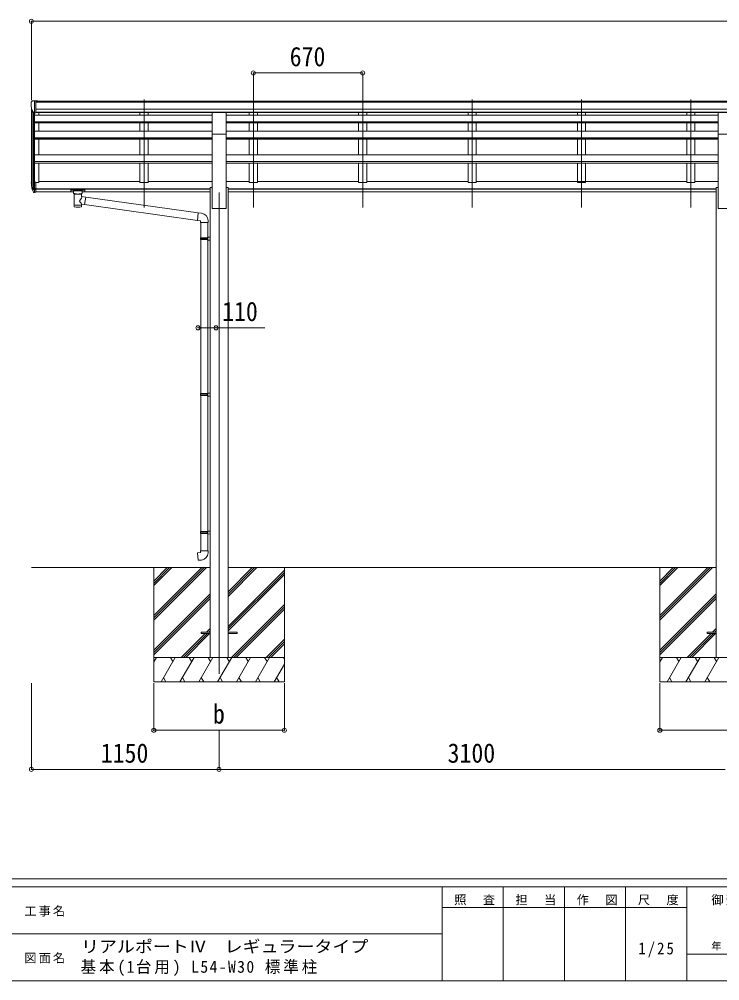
# Model space of a CAD drawing. Units: millimetres at full size, sheet at 1:25. Extents: x -6988 to 7066, y -4877 to 4823.
# Drawn here: x -300 to 3992, y -4877 to 1015 of the extents above; entities that cross this region are included whole.
import ezdxf
from ezdxf.enums import TextEntityAlignment as Align

# ---------------------------------------------------------------- set-up
doc = ezdxf.new("R2010")
doc.units = ezdxf.units.MM
doc.header["$LTSCALE"] = 25
doc.header["$PDMODE"] = 32
doc.header["$PDSIZE"] = 25
for name, color, linetype, lineweight in [('0-0_0', 7, 'Continuous', 9), ('0-1_本体', 4, 'Continuous', 9), ('0-2_部品', 7, 'Continuous', 9), ('0-8_PARTS2', 2, 'Continuous', 9), ('0-A_寸法', 6, 'Continuous', 9), ('F-0_240', 7, 'Continuous', 9)]:
    doc.layers.add(name, color=color, linetype=linetype, lineweight=lineweight)
doc.styles.add('ＭＳ ゴシック', font='')
doc.styles.get('ＭＳ ゴシック').set_extended_font_data('MS Gothic')

msp = doc.modelspace()

# ---------------------------------------------------------------- linework, layer by layer
at = {"layer": '0-0_0'}
for p, q in [((-225.87, -2345.47), (869.13, -2345.47)), ((524.13, -2345.47), (524.13, -3045.47)), ((524.13, -2639.65), (818.31, -2345.47)), ((524.13, -2653.79), (832.45, -2345.47)), ((524.13, -2667.93), (846.6, -2345.47)), ((524.13, -2455.8), (634.46, -2345.47)), ((524.13, -2441.66), (620.32, -2345.47)), ((524.13, -2427.52), (606.18, -2345.47)), ((979.13, -2493.02), (1126.68, -2345.47)), ((979.13, -2521.3), (1154.96, -2345.47)), ((979.13, -2507.16), (1140.82, -2345.47)), ((979.13, -2345.47), (3969.13, -2345.47)), ((1324.13, -2345.47), (1324.13, -3045.47)), ((3624.13, -2345.47), (3624.13, -3045.47)), ((3624.13, -2639.65), (3918.31, -2345.47)), ((3624.13, -2653.79), (3932.45, -2345.47)), ((3624.13, -2667.93), (3946.6, -2345.47)), ((3624.13, -2455.8), (3734.46, -2345.47)), ((3624.13, -2441.66), (3720.32, -2345.47)), ((3624.13, -2427.52), (3706.18, -2345.47)), ((979.13, -2705.15), (1324.13, -2360.15)), ((979.13, -2719.29), (1324.13, -2374.29)), ((979.13, -2733.43), (1324.13, -2388.44)), ((524.13, -2851.78), (869.13, -2506.78)), ((524.13, -2865.92), (869.13, -2520.93)), ((3624.13, -2851.78), (3969.13, -2506.78)), ((3624.13, -2865.92), (3969.13, -2520.93)), ((524.13, -2880.07), (869.13, -2535.07)), ((1000.94, -2895.47), (1324.13, -2572.28)), ((1015.08, -2895.47), (1324.13, -2586.43)), ((3624.13, -2880.07), (3969.13, -2535.07)), ((1029.23, -2895.47), (1324.13, -2600.57)), ((692.57, -2895.47), (838.07, -2749.97)), ((706.72, -2895.47), (852.22, -2749.97)), ((720.86, -2895.47), (866.36, -2749.97)), ((847.07, -2740.97), (869.13, -2718.91)), ((861.22, -2740.97), (869.13, -2733.06)), ((3792.57, -2895.47), (3938.07, -2749.97)), ((3806.72, -2895.47), (3952.22, -2749.97)), ((3820.86, -2895.47), (3966.36, -2749.97)), ((3947.07, -2740.97), (3969.13, -2718.91)), ((3961.22, -2740.97), (3969.13, -2733.06)), ((1213.07, -2895.47), (1324.13, -2784.41)), ((1227.22, -2895.47), (1324.13, -2798.56)), ((1241.36, -2895.47), (1324.13, -2812.7)), ((1324.13, -2895.47), (524.13, -2895.47)), ((524.13, -2922.98), (540.01, -2895.47)), ((568.88, -3045.47), (655.48, -2895.47)), ((640.48, -2921.45), (625.48, -2895.47)), ((684.35, -3045.47), (770.95, -2895.47)), ((755.95, -2921.45), (740.95, -2895.47)), ((799.82, -3045.47), (886.42, -2895.47)), ((871.42, -2921.45), (856.42, -2895.47)), ((915.29, -3045.47), (1001.89, -2895.47)), ((986.89, -2921.45), (971.89, -2895.47)), ((1030.76, -3045.47), (1117.36, -2895.47)), ((1102.36, -2921.45), (1087.36, -2895.47)), ((1146.23, -3045.47), (1232.83, -2895.47)), ((1202.83, -2895.47), (1217.83, -2921.45)), ((1261.7, -3045.47), (1324.13, -2937.33)), ((1318.3, -2895.47), (1324.13, -2905.57)), ((4424.13, -2895.47), (3624.13, -2895.47)), ((3624.13, -2922.98), (3640.01, -2895.47)), ((3668.88, -3045.47), (3755.48, -2895.47)), ((3740.48, -2921.45), (3725.48, -2895.47)), ((3784.35, -3045.47), (3870.95, -2895.47)), ((3855.95, -2921.45), (3840.95, -2895.47)), ((3899.82, -3045.47), (3986.42, -2895.47)), ((3971.42, -2921.45), (3956.42, -2895.47)), ((524.13, -3045.47), (1324.13, -3045.47)), ((583.88, -3019.49), (598.87, -3045.47)), ((699.35, -3019.49), (714.35, -3045.47)), ((814.82, -3019.49), (829.82, -3045.47)), ((930.29, -3019.49), (945.29, -3045.47)), ((1045.76, -3019.49), (1060.76, -3045.47)), ((1161.23, -3019.49), (1176.23, -3045.47)), ((1276.7, -3019.49), (1291.7, -3045.47)), ((3624.13, -3045.47), (4424.13, -3045.47)), ((3683.88, -3019.49), (3698.87, -3045.47)), ((3799.35, -3019.49), (3814.35, -3045.47)), ((3914.82, -3019.49), (3929.82, -3045.47))]:
    msp.add_line(p, q, dxfattribs=at)
at = {"layer": '0-1_本体'}
for p, q in [((-225.87, 13.8), (-225.87, 476.2)), ((-199.37, 512.95), (5137.63, 512.95)), ((-199.37, 507.59), (5147.63, 507.59)), ((-221.59, 457.4), (-221.59, -10.47)), ((-211.87, 442.05), (-211.87, -28.47)), ((-205.87, 442.57), (-205.87, 15.97)), ((881.63, 428.17), (-205.87, 428.17)), ((-199.37, 464.08), (5147.63, 464.07)), ((-199.37, 446.41), (5147.63, 446.41)), ((881.63, 444.03), (-199.37, 444.03)), ((-180.87, 444.03), (-180.87, 427.76)), ((439.13, 444.03), (439.13, 428.17)), ((489.13, 444.03), (489.13, 428.17)), ((3981.63, 444.32), (966.63, 444.03)), ((3981.63, 428.17), (966.63, 428.17)), ((1109.13, 444.05), (1109.13, 428.17)), ((1159.13, 444.05), (1159.13, 428.17)), ((1779.13, 444.11), (1779.13, 428.17)), ((1829.13, 444.11), (1829.13, 428.17)), ((2449.13, 444.17), (2449.13, 428.17)), ((2499.13, 444.18), (2499.13, 428.17)), ((3119.13, 444.24), (3119.13, 428.17)), ((3169.13, 444.24), (3169.13, 428.17)), ((3789.13, 444.3), (3789.13, 428.17)), ((3839.13, 444.3), (3839.13, 428.17)), ((-205.87, 386.48), (881.63, 386.48)), ((-205.87, 384.79), (881.63, 384.79)), ((-205.87, 380.38), (881.63, 380.38)), ((-180.87, 328.99), (-180.87, 380.38)), ((439.13, 380.38), (439.13, 329.39)), ((489.13, 380.38), (489.13, 329.39)), ((966.63, 386.48), (3981.63, 386.48)), ((966.63, 384.79), (3981.63, 384.79)), ((966.63, 380.38), (3981.63, 380.38)), ((1109.13, 380.38), (1109.13, 329.39)), ((1159.13, 380.38), (1159.13, 329.39)), ((1779.13, 380.38), (1779.13, 329.39)), ((1829.13, 380.38), (1829.13, 329.39)), ((2449.13, 380.38), (2449.13, 329.39)), ((2499.13, 380.38), (2499.13, 329.39)), ((3119.13, 380.38), (3119.13, 329.39)), ((3169.13, 380.38), (3169.13, 329.39)), ((3789.13, 380.38), (3789.13, 329.39)), ((3839.13, 380.38), (3839.13, 329.39)), ((-205.87, 329.39), (881.63, 329.39)), ((881.63, -145.47), (881.63, 310.17)), ((966.63, 329.39), (3981.63, 329.39)), ((966.63, -145.47), (966.63, 310.17)), ((3981.63, -145.47), (3981.63, 310.17)), ((-205.87, 288.74), (881.63, 288.74)), ((-205.87, 287.05), (881.63, 287.05)), ((-205.87, 280.33), (881.63, 280.33)), ((-180.87, 183.25), (-180.87, 280.33)), ((439.13, 280.33), (439.13, 183.66)), ((489.13, 280.33), (489.13, 183.66)), ((966.63, 288.74), (3981.63, 288.74)), ((966.63, 287.05), (3981.63, 287.05)), ((966.63, 280.33), (3981.63, 280.33)), ((1109.13, 280.33), (1109.13, 183.66)), ((1159.13, 280.33), (1159.13, 183.66)), ((1779.13, 280.33), (1779.13, 183.66)), ((1829.13, 280.33), (1829.13, 183.66)), ((2449.13, 280.33), (2449.13, 183.66)), ((2499.13, 280.33), (2499.13, 183.66)), ((3119.13, 280.33), (3119.13, 183.66)), ((3169.13, 280.33), (3169.13, 183.66)), ((3789.13, 280.33), (3789.13, 183.66)), ((3839.13, 280.33), (3839.13, 183.66)), ((-205.87, 183.66), (881.63, 183.66)), ((966.63, 183.66), (3981.63, 183.66)), ((881.63, 144.19), (-205.87, 144.19)), ((881.63, 142.51), (-205.87, 142.51)), ((881.63, 133.47), (-205.87, 133.47)), ((-180.87, 15.14), (-180.87, 133.47)), ((439.13, 133.47), (439.13, 15.14)), ((489.13, 133.47), (489.13, 15.14)), ((3981.63, 144.19), (966.63, 144.19)), ((3981.63, 142.51), (966.63, 142.51)), ((3981.63, 133.47), (966.63, 133.47)), ((1109.13, 133.47), (1109.13, 15.14)), ((1159.13, 133.47), (1159.13, 15.14)), ((1779.13, 133.06), (1779.13, 15.14)), ((1829.13, 133.06), (1829.13, 15.14)), ((2449.13, 133.06), (2449.13, 15.14)), ((2499.13, 133.06), (2499.13, 15.14)), ((3119.13, 133.47), (3119.13, 15.14)), ((3169.13, 133.47), (3169.13, 15.14)), ((3789.13, 133.47), (3789.13, 15.14)), ((3839.13, 133.47), (3839.13, 15.14)), ((-199.37, 15.14), (-180.87, 15.14)), ((-180.87, 20.35), (439.13, 20.35)), ((439.13, 15.14), (489.13, 15.14)), ((489.13, 20.35), (881.63, 20.35)), ((966.63, 20.35), (1109.13, 20.35)), ((1109.13, 15.14), (1159.13, 15.14)), ((1159.13, 20.35), (1779.13, 20.35)), ((1779.13, 15.14), (1829.13, 15.14)), ((1829.13, 20.35), (2449.13, 20.35)), ((2449.13, 15.14), (2499.13, 15.14)), ((2499.13, 20.35), (3789.13, 20.35)), ((3119.13, 15.14), (3169.13, 15.14)), ((3789.13, 15.14), (3839.13, 15.14)), ((3839.13, 20.35), (3981.63, 20.35)), ((-199.37, -23.95), (869.13, -23.95)), ((-199.37, -25.33), (869.13, -25.33)), ((-199.37, -42.51), (32.13, -42.51)), ((86.13, -42.51), (869.13, -42.51)), ((869.13, -15.47), (869.13, -2895.46)), ((869.13, -15.47), (881.63, -15.47)), ((966.63, -15.47), (979.13, -15.47)), ((979.13, -15.47), (979.13, -2895.46)), ((979.13, -23.95), (3969.13, -23.95)), ((979.13, -25.33), (3969.13, -25.33)), ((979.13, -42.51), (3969.13, -42.51)), ((3969.13, -15.47), (3969.13, -2895.46)), ((3969.13, -15.47), (3981.63, -15.47)), ((881.63, -145.47), (966.63, -145.47)), ((3981.63, -145.47), (4066.63, -145.47))]:
    msp.add_line(p, q, dxfattribs=at)
at = {"layer": '0-2_部品'}
for p, q in [((-227.87, 505.18), (-227.87, 504.56)), ((-220.96, 513.99), (-225.03, 508.18)), ((-217.87, 514.56), (-220.2, 514.41)), ((-217.87, 514.56), (-199.37, 514.56)), ((-205.87, 441.57), (-205.87, 514.56)), ((-199.37, 514.56), (-189.37, 514.47)), ((-199.37, 442.57), (-199.37, 514.56)), ((-189.37, 512.95), (-189.37, 514.47)), ((-213.49, 443.38), (-222.77, 459.45)), ((-205.87, 441.57), (-211.08, 441.89)), ((-199.37, 442.57), (-205.87, 442.57)), ((881.63, 444.32), (966.63, 444.32)), ((881.63, 310.17), (881.63, 444.32)), ((966.63, 310.17), (966.63, 444.32)), ((3981.63, 444.32), (4066.63, 444.32)), ((3981.63, 310.17), (3981.63, 444.32)), ((881.63, 310.17), (966.63, 310.17)), ((3981.63, 310.17), (4066.63, 310.17)), ((-205.87, 15.97), (-205.87, -45.91)), ((-199.37, 15.97), (-205.87, 15.97)), ((-199.37, 15.97), (-199.37, -45.09)), ((-223.48, -10.07), (-213.31, -29.24)), ((-212.3, -27.99), (-222.06, -9.58)), ((-220.89, -26.93), (-213.31, -44.41)), ((-205.87, -28.74), (-211, -28.74)), ((-205.87, -30.74), (-210.71, -30.74)), ((-205.87, -45.91), (-210.71, -45.91)), ((-199.37, -22.34), (-205.87, -22.34)), ((-199.37, -27.74), (-205.87, -27.74)), ((-199.37, -45.09), (-205.87, -45.09)), ((15.63, -30.81), (15.63, -41.57)), ((15.63, -31), (15.63, -32.54)), ((17.63, -30.14), (100.63, -30.14)), ((17.63, -32.32), (100.63, -32.32)), ((17.63, -42.23), (32.13, -42.23)), ((32.13, -49.04), (32.13, -38.76)), ((36.23, -53.54), (36.21, -133.83)), ((82.03, -71.11), (82.03, -53.53)), ((86.13, -49.04), (86.13, -38.76)), ((86.13, -42.23), (100.63, -42.23)), ((102.63, -30.81), (102.63, -41.57)), ((107.25, -75.02), (82.03, -71.11)), ((82.05, -133.83), (82.03, -117.2)), ((82.03, -117.45), (100.23, -120.28)), ((107.25, -75.02), (100.23, -120.28)), ((107.25, -75.02), (795.22, -171.82)), ((791.21, -217.65), (100.23, -120.28)), ((816.05, -173.64), (795.22, -171.82)), ((811.13, -229.39), (857.13, -229.39)), ((813.13, -229.39), (813.13, -323.38)), ((855.13, -229.39), (855.13, -320.82)), ((857.13, -229.39), (857.13, -218.47)), ((811.13, -325.38), (812.13, -323.38)), ((811.13, -325.38), (855.13, -325.38)), ((811.13, -325.38), (811.13, -333.38)), ((811.13, -333.38), (855.13, -333.38)), ((811.13, -333.38), (812.13, -335.38)), ((812.13, -323.38), (855.13, -323.38)), ((812.13, -335.38), (855.13, -335.38)), ((813.13, -335.38), (813.13, -1279.16)), ((850.65, -325.38), (850.22, -323.38)), ((853.13, -320.88), (869.13, -320.41)), ((853.13, -322.88), (853.13, -320.88)), ((853.13, -322.88), (855.13, -322.88)), ((853.13, -337.88), (853.13, -335.88)), ((853.13, -337.88), (869.13, -338.35)), ((855.13, -337.94), (855.13, -1276.6)), ((869.13, -320.41), (869.13, -338.35)), ((811.13, -1281.16), (812.13, -1279.16)), ((811.13, -1281.16), (855.13, -1281.16)), ((811.13, -1281.16), (811.13, -1289.16)), ((811.13, -1289.16), (855.13, -1289.16)), ((811.13, -1289.16), (812.13, -1291.16)), ((812.13, -1279.16), (855.13, -1279.16)), ((812.13, -1291.16), (855.13, -1291.16)), ((813.13, -1291.16), (813.13, -2124.73)), ((850.65, -1281.16), (850.22, -1279.16)), ((853.13, -1276.66), (869.13, -1276.19)), ((853.13, -1278.66), (853.13, -1276.66)), ((853.13, -1278.66), (855.13, -1278.66)), ((853.13, -1293.66), (853.13, -1291.66)), ((853.13, -1293.66), (869.13, -1294.13)), ((855.13, -1293.72), (855.13, -2122.17)), ((869.13, -1276.19), (869.13, -1294.13)), ((811.13, -2126.73), (812.13, -2124.73)), ((811.13, -2126.73), (855.13, -2126.73)), ((811.13, -2126.73), (811.13, -2134.73)), ((811.13, -2134.73), (855.13, -2134.73)), ((811.13, -2134.73), (812.13, -2136.73)), ((812.13, -2124.73), (855.13, -2124.73)), ((812.13, -2136.73), (855.13, -2136.73)), ((813.13, -2136.73), (813.13, -2242.87)), ((850.65, -2126.73), (850.22, -2124.73)), ((853.13, -2122.23), (869.13, -2121.76)), ((853.13, -2124.23), (853.13, -2122.23)), ((853.13, -2124.23), (855.13, -2124.23)), ((853.13, -2139.23), (853.13, -2137.23)), ((853.13, -2139.23), (869.13, -2139.7)), ((855.13, -2139.29), (855.13, -2242.87)), ((869.13, -2121.76), (869.13, -2139.7)), ((811.13, -2242.87), (857.13, -2242.87)), ((811.13, -2252.87), (811.13, -2242.87)), ((857.13, -2242.87), (857.13, -2253.79))]:
    msp.add_line(p, q, dxfattribs=at)
at = {"layer": '0-2_部品', "color": 4}
for p, q in [((814.33, -2740.97), (814.33, -2749.97)), ((869.13, -2740.97), (814.33, -2740.97)), ((869.13, -2749.97), (814.33, -2749.97)), ((1033.93, -2740.97), (979.13, -2740.97)), ((3914.33, -2740.97), (3914.33, -2749.97)), ((3969.13, -2740.97), (3914.33, -2740.97)), ((3969.13, -2749.97), (3914.33, -2749.97))]:
    msp.add_line(p, q, dxfattribs=at)
at = {"layer": '0-2_部品'}
for points in [[(15.63, -30.81), (15.67, -30.61), (15.75, -30.47), (15.85, -30.38), (15.95, -30.32), (16.07, -30.27), (16.37, -30.21), (16.86, -30.16), (17.4, -30.14), (17.63, -30.14)], [(15.63, -41.57), (15.67, -41.76), (15.75, -41.9), (15.85, -41.99), (15.95, -42.05), (16.07, -42.1), (16.37, -42.16), (16.86, -42.21), (17.4, -42.23), (17.63, -42.23)], [(32.17, -48.98), (32.15, -49.34), (32.39, -50.29), (32.91, -51.18), (33.72, -52.02), (34.83, -52.81), (36.23, -53.54)], [(82.03, -53.53), (82.26, -53.43), (83.62, -52.7), (84.73, -51.85), (85.49, -50.98), (85.95, -50.09), (86.12, -49.2)], [(100.63, -30.14), (100.98, -30.15), (101.51, -30.17), (101.96, -30.22), (102.27, -30.3), (102.44, -30.4), (102.56, -30.54), (102.62, -30.72), (102.63, -30.81)], [(100.63, -42.23), (100.98, -42.23), (101.51, -42.2), (101.96, -42.15), (102.27, -42.07), (102.44, -41.97), (102.56, -41.83), (102.62, -41.66), (102.63, -41.57)], [(795.22, -171.82), (791.21, -217.65), (811.13, -219.39), (811.13, -229.39)], [(850.65, -325.38), (850.65, -333.38), (850.22, -335.38)], [(853.13, -335.88), (855.13, -335.88), (855.13, -322.88)], [(850.65, -1281.16), (850.65, -1289.16), (850.22, -1291.16)], [(853.13, -1291.66), (855.13, -1291.66), (855.13, -1278.66)], [(850.65, -2126.73), (850.65, -2134.73), (850.22, -2136.73)], [(853.13, -2137.23), (855.13, -2137.23), (855.13, -2124.23)], [(816.05, -2298.62), (795.22, -2300.44), (791.21, -2254.61), (811.13, -2252.87)]]:
    msp.add_lwpolyline(points, dxfattribs=at)
at = {"layer": '0-2_部品', "color": 4}
msp.add_lwpolyline([(1033.93, -2740.97), (1033.93, -2749.97), (979.13, -2749.97)], dxfattribs=at)
at = {"layer": '0-2_部品'}
for centre, radius, start, end in [((-224.87, 505.18), 3, 93, 180), ((-25.87, 504.56), 202, 180, 192.90261), ((-220.14, 513.41), 1, 93.5, 145), ((-210.89, 444.88), 3, 210, 266.5), ((-137.21, 12.1), 89.07, 174.49576, 194.41188), ((-137.92, 16.38), 88.05, 177.22392, 197.21071), ((-92.65, 9.15), 133.22, 183.27987, 195.71302), ((-210.71, -27.74), 3, 210, 270), ((-210.71, -42.91), 3, 210, 270), ((-211, -27.24), 1.5, 210, 270), ((812.13, -218.47), 45, 0, 85), ((812.13, -2253.79), 45, 275, 0)]:
    msp.add_arc(centre, radius, start, end, dxfattribs=at)
for centre, major_axis, ratio, start_param, end_param in [((17.63, -32.54), (2, 0), 0.109601, 1.5707963, 3.1415927), ((59.13, -38.76), (27, 0), 0.122176, 6.2831853, 9.424778), ((59.14, -53.99), (-22.91, 0.42), 0.072511, 0.0008029, 1.5715993), ((59.14, -55.61), (-22.91, 0.42), 0.072511, 0.0008029, 1.5715993), ((59.12, -53.99), (22.92, 0.42), 0.07247, 4.71158, 6.2823764), ((59.12, -55.61), (22.92, 0.42), 0.07247, 4.71158, 6.2823764), ((70.13, -49.04), (16, 0), 0.361356, 6.2636979, 6.2831853), ((100.63, -32.54), (2, 0), 0.109601, 0, 1.5707963), ((59.13, -97.65), (-22.81, -26.62), 0.234429, 1.6855472, 3.1268519), ((61.69, -95.01), (20.32, -22.25), 0.045535, 0.0389954, 1.3075346), ((59.13, -133.83), (22.92, 0), 0.101955, 3.1415499, 6.2833984), ((59.13, -121.39), (22.91, 0), 0.122865, 3.1415927, 6.2831853)]:
    msp.add_ellipse(centre, major_axis=major_axis, ratio=ratio, start_param=start_param, end_param=end_param, dxfattribs=at)
at = {"layer": '0-8_PARTS2'}
for p, q in [((464.13, -139.27), (464.13, 523.26)), ((1134.13, -139.27), (1134.13, 523.26)), ((1804.13, -139.27), (1804.13, 523.26)), ((2474.13, -139.27), (2474.13, 523.26)), ((3144.13, -139.27), (3144.13, 523.26)), ((3814.13, -139.27), (3814.13, 523.26)), ((924.13, -45.47), (924.13, -2995.47))]:
    msp.add_line(p, q, dxfattribs=at)
at = {"layer": '0-A_寸法'}
for p, q in [((-225.87, 1002.89), (-225.87, 518.71)), ((-225.87, 1002.89), (5174.13, 1002.89)), ((1134.13, 686.27), (1134.13, 518.71)), ((1134.13, 686.27), (1804.13, 686.27)), ((1804.13, 686.27), (1804.13, 518.71)), ((795.13, -875.65), (905.13, -875.65)), ((905.13, -875.65), (1205.13, -875.65)), ((-225.87, -3581.84), (-225.87, -3052.89)), ((524.13, -3341.86), (524.13, -3052.89)), ((1324.13, -3341.86), (1324.13, -3052.89)), ((3624.13, -3341.86), (3624.13, -3052.89)), ((524.13, -3341.86), (1324.13, -3341.86)), ((924.13, -3581.84), (924.13, -3341.86)), ((3624.13, -3341.86), (4424.13, -3341.86)), ((-225.87, -3581.84), (924.13, -3581.84)), ((924.13, -3581.84), (4024.13, -3581.84))]:
    msp.add_line(p, q, dxfattribs=at)
for p in [(-225.87, 1002.89), (1134.13, 686.27), (1804.13, 686.27), (795.13, -875.65), (905.13, -875.65), (524.13, -3341.86), (1324.13, -3341.86), (3624.13, -3341.86), (-225.87, -3581.84), (924.13, -3581.84)]:
    msp.add_point(p, dxfattribs=at)
at = {"layer": 'F-0_240', "color": 5}
for p, q in [((-6987.88, -4252.21), (6712.12, -4252.21)), ((-6987.88, -4302.21), (4489.82, -4302.21)), ((2289.82, -4302.21), (2289.82, -4877.21)), ((2664.82, -4302.21), (2664.82, -4877.21)), ((3039.82, -4302.21), (3039.82, -4877.21)), ((3414.82, -4302.21), (3414.82, -4877.21)), ((3789.82, -4302.21), (3789.82, -4877.21)), ((2289.82, -4427.21), (3789.82, -4427.21)), ((-2835.18, -4589.71), (2289.82, -4589.71)), ((3789.82, -4714.71), (4489.82, -4714.71)), ((-6987.88, -4877.21), (6712.12, -4877.21))]:
    msp.add_line(p, q, dxfattribs=at)

# ---------------------------------------------------------------- texts
at = {"layer": '0-A_寸法', "color": 7, "style": 'ＭＳ ゴシック', "width": 0.9}
for s, p in [('670', (1356.63, 691.27)), ('110', (942.63, -870.65)), ('b', (886.63, -3336.86)), ('1150', (199.13, -3576.84)), ('3100', (2324.13, -3576.84))]:
    msp.add_text(s, height=119.1, dxfattribs=at).set_placement(p, align=Align.BOTTOM_LEFT)
at = {"layer": 'F-0_240', "style": 'ＭＳ ゴシック', "width": 1.1}
msp.add_text('リアルポートⅣ\u3000レギュラータイプ', height=73.31, dxfattribs=at).set_placement((78.1, -4725.87), align=Align.BOTTOM_LEFT)
at = {"layer": 'F-0_240', "style": 'ＭＳ ゴシック'}
msp.add_text('年\u3000\u3000月\u3000\u3000日', height=45.82, dxfattribs=at).set_placement((3939.83, -4702.21), align=Align.BOTTOM_LEFT)
at = {"layer": 'F-0_240', "attachment_point": 7, "style": 'ＭＳ ゴシック'}
for s, insert, char_height in [('\\T1.17;照\u3000査', (2364.83, -4414.71), 54.99), ('\\T1.17;担\u3000当', (2739.83, -4414.71), 54.99), ('\\T1.17;作\u3000図', (3114.82, -4414.71), 54.99), ('\\T1.17;尺\u3000度', (3489.83, -4414.71), 54.99), ('\\T1.17;御受領印', (3939.82, -4414.71), 54.99), ('\\T1.17;工事名', (-269.26, -4483.46), 54.99), ('\\T1.28;\\W0.9;1/25', (3492.95, -4733.46), 73.31), ('\\T1.17;図面名', (-269.26, -4770.96), 54.99), ('\\T1.19;\\W0.95;基本(1台用)\\~L54-W30\\~標準柱', (75.55, -4847.54), 73.31)]:
    msp.add_mtext(s, dxfattribs=dict(at, insert=insert, char_height=char_height))

doc.saveas('drawing.dxf')
